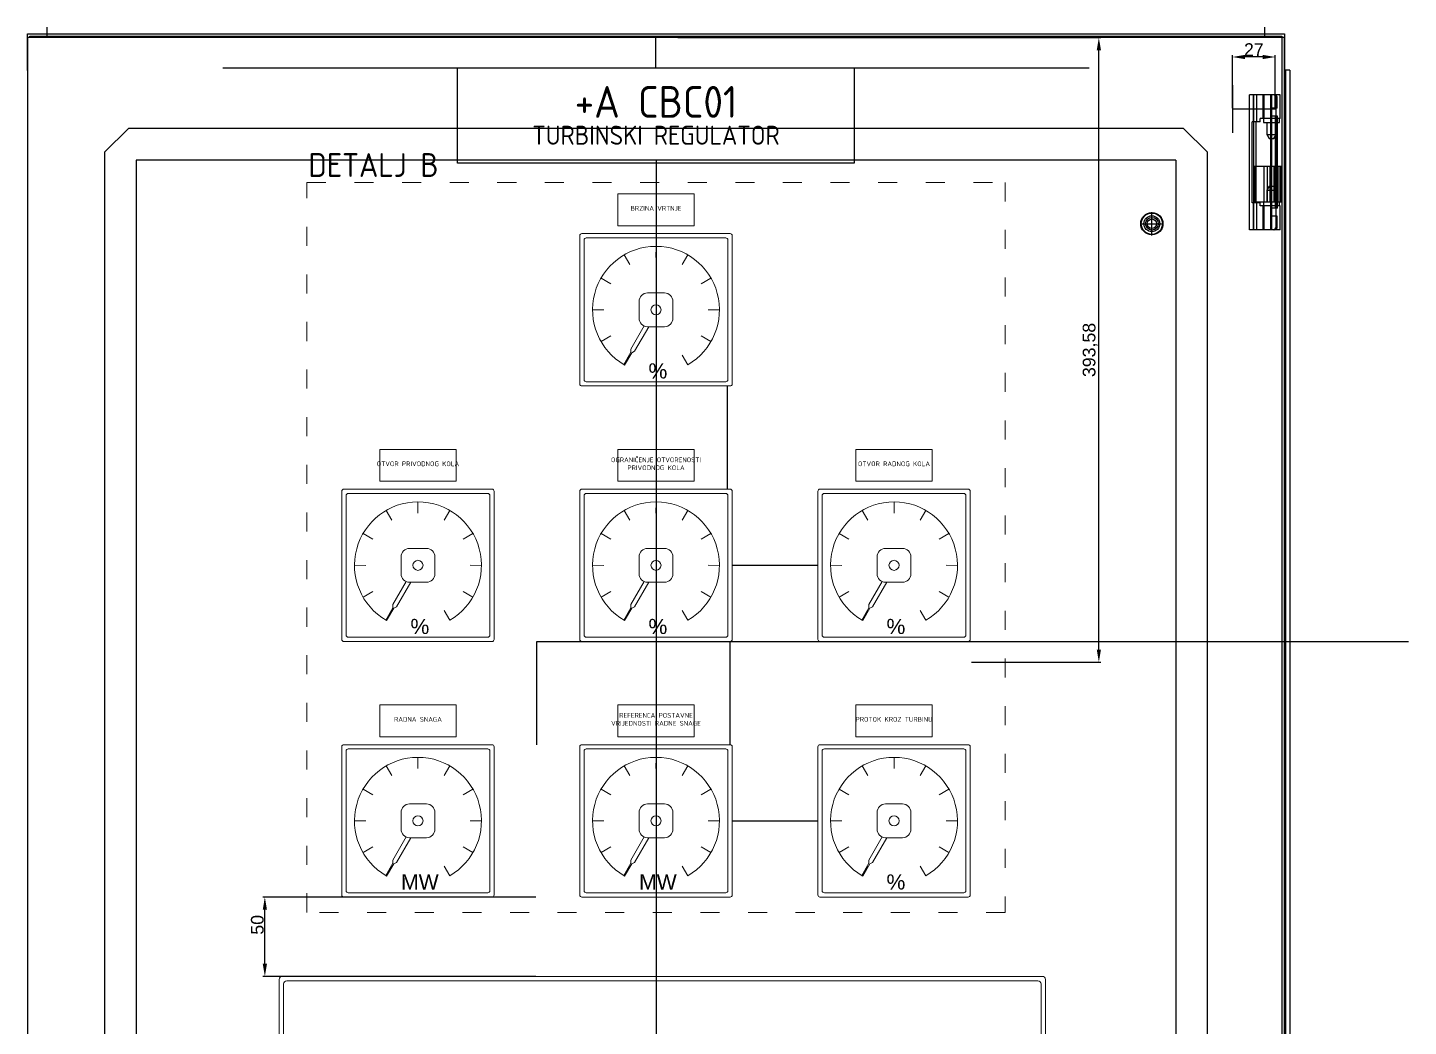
# Model space of a CAD drawing. Header units: millimetres. Extents: x 40929 to 57897, y 13592 to 43737.
# Drawn here: x 47269 to 48139, y 37619 to 38248 of the extents above; entities that cross this region are included whole.
import ezdxf
from ezdxf.enums import TextEntityAlignment as Align

# ---------------------------------------------------------------- set-up
doc = ezdxf.new("R2010")
doc.units = ezdxf.units.MM
doc.linetypes.add('ACAD_ISO03W100', pattern=[30, 12, -18])
doc.layers.add('! NO PLOT !', color=7, linetype='Continuous', true_color=0xff75dd, plot=False)
doc.layers.add('000-PI-Oprema', color=30, linetype='Continuous', lineweight=5)
for name, color, linetype in [('000-PI-ORMAR', 2, 'Continuous'), ('000-PI_TEXT', 7, 'Continuous'), ('AUT_7', 7, 'Continuous')]:
    doc.layers.add(name, color=color, linetype=linetype)
doc.styles.add('PI0', font='isocpeur.ttf', dxfattribs={"width": 0.9})
doc.styles.get("Standard").update_dxf_attribs({"font": 'arial.ttf'})
doc.dimstyles.new('ISO-25-lb', dxfattribs={"dimtxt": 8, "dimasz": 8, "dimexe": 1.25, "dimexo": 0.625, "dimtad": 1, "dimtxsty": 'Standard', "dimcen": 5, "dimadec": 0, "dimazin": 0, "dimtfac": 1, "dimtmove": 0, "dimatfit": 3, "dimfxl": 1, "dimarcsym": 0})

# ---------------------------------------------------------------- blocks, each defined once
blk = doc.blocks.new('8806000_2000x800x600')
at = {"layer": '! NO PLOT !'}
for p, q in [((-3049.32, 1783), (-3049.32, 1868)), ((-3029.87, 1868), (-3049.32, 1868)), ((-3046.83, 1851), (-3046.83, 1868)), ((-3046.63, 1783), (-3046.63, 1868)), ((-3044.73, 1851), (-3044.73, 1868)), ((-3040.97, 1868), (-3040.97, 1853)), ((-3040.06, 1853), (-3040.06, 1868)), ((-3035.95, 1783), (-3035.95, 1868)), ((-3035.42, 1853), (-3035.42, 1868)), ((-3035.2, 1783), (-3035.2, 1868)), ((-3032.45, 1866), (-3031.8, 1866)), ((-3032.45, 1785), (-3032.45, 1866)), ((-3031.8, 1859.5), (-3031.8, 1866)), ((-3029.87, 1853), (-3029.87, 1868)), ((-3031.8, 1859.5), (-3035.95, 1859.5)), ((-3031.72, 1854.5), (-3035.95, 1854.5)), ((-3032.87, 1796.5), (-3032.87, 1854.5)), ((-3032.44, 1791.5), (-3032.44, 1859.5)), ((-3032.15, 1796.5), (-3032.15, 1854.5)), ((-3031.72, 1796.5), (-3031.72, 1854.5)), ((-3755.82, 1846.75), (-3770.82, 1831.75)), ((-3090.82, 1846.75), (-3755.82, 1846.75)), ((-3075.82, 1831.75), (-3090.82, 1846.75)), ((-3047.56, 1800), (-3047.56, 1851)), ((-3042.64, 1851), (-3047.56, 1851)), ((-3045.1, 1800), (-3045.1, 1851)), ((-3029.87, 1853), (-3042.64, 1853)), ((-3042.64, 1851), (-3042.64, 1853)), ((-3040.52, 1853), (-3040.52, 1850.5)), ((-3040.52, 1850.5), (-3030.32, 1850.5)), ((-3038.37, 1850.5), (-3038.37, 1843.01)), ((-3032.47, 1843.01), (-3032.47, 1850.5)), ((-3030.32, 1850.5), (-3030.32, 1853)), ((-3038.37, 1843.01), (-3032.47, 1843.01)), ((-3038.37, 1843.01), (-3036.92, 1840.5)), ((-3036.92, 1840.5), (-3033.92, 1840.5)), ((-3033.92, 1840.5), (-3032.47, 1843.01)), ((-3770.82, 1831.75), (-3770.82, -8.25)), ((-3075.82, -8.25), (-3075.82, 1831.75)), ((-3750.82, 1826.75), (-3750.82, -3.25)), ((-3095.82, 1826.75), (-3750.82, 1826.75)), ((-3095.82, 1826.75), (-3095.82, -3.25)), ((-3046.12, 1823), (-3029.32, 1823)), ((-3046.12, 1823), (-3046.12, 1800.5)), ((-3040.17, 1823), (-3040.17, 1800.5)), ((-3038.17, 1823), (-3038.17, 1800.5)), ((-3036.49, 1823), (-3036.49, 1800.5)), ((-3036.14, 1823), (-3036.14, 1800.5)), ((-3033.99, 1823), (-3033.99, 1800.5)), ((-3033.64, 1823), (-3033.64, 1800.5)), ((-3033.28, 1823), (-3033.28, 1800.5)), ((-3032.15, 1823), (-3032.15, 1800.5)), ((-3031.4, 1823), (-3031.4, 1800.5)), ((-3031.28, 1800.5), (-3031.28, 1823)), ((-3030.27, 1823), (-3030.27, 1800.5)), ((-3029.52, 1823), (-3029.52, 1800.5)), ((-3036.92, 1810.5), (-3038.37, 1807.99)), ((-3036.92, 1810.5), (-3033.92, 1810.5)), ((-3032.47, 1807.99), (-3033.92, 1810.5)), ((-3038.37, 1807.99), (-3038.37, 1800.5)), ((-3038.37, 1807.99), (-3032.47, 1807.99)), ((-3032.47, 1800.5), (-3032.47, 1807.99)), ((-3110.82, 1779.4), (-3110.82, 1794.1)), ((-3110.82, 1779.4), (-3110.82, 1794.1)), ((-3042.64, 1800), (-3047.56, 1800)), ((-3046.83, 1783), (-3046.83, 1800)), ((-3046.12, 1800.5), (-3029.32, 1800.5)), ((-3044.73, 1783), (-3044.73, 1800)), ((-3042.64, 1798), (-3042.64, 1800)), ((-3029.87, 1798), (-3042.64, 1798)), ((-3040.97, 1798), (-3040.97, 1783)), ((-3040.52, 1800.5), (-3040.52, 1798)), ((-3040.06, 1783), (-3040.06, 1798)), ((-3031.72, 1796.5), (-3035.95, 1796.5)), ((-3035.42, 1783), (-3035.42, 1798)), ((-3030.32, 1798), (-3030.32, 1800.5)), ((-3029.87, 1783), (-3029.87, 1798)), ((-3118.17, 1786.75), (-3103.47, 1786.75)), ((-3118.17, 1786.75), (-3103.47, 1786.75)), ((-3031.8, 1791.5), (-3035.95, 1791.5)), ((-3032.45, 1785), (-3031.8, 1785)), ((-3031.8, 1785), (-3031.8, 1791.5)), ((-3029.87, 1783), (-3049.32, 1783))]:
    blk.add_line(p, q, dxfattribs=at)
for radius in [7, 7, 6.7, 6.7, 5, 4, 3]:
    blk.add_circle((-3110.82, 1786.75), radius, dxfattribs=at)
for centre, start_param, end_param in [((-3034.38, 1866), 4.712389, 6.283185), ((-3033.73, 1866), 4.712389, 6.283185), ((-3034.38, 1785), 3.141593, 4.712389), ((-3033.73, 1785), 3.141593, 4.712389)]:
    blk.add_ellipse(centre, major_axis=(0, 2), ratio=0.965926, start_param=start_param, end_param=end_param, dxfattribs=at)
at = {"layer": '000-PI-ORMAR'}
for p, q in [((-3819.33, 1906.5), (-3807.08, 1906.5)), ((-3819.33, 1883.36), (-3819.33, 1906.5)), ((-3807.08, 1904), (-3807.08, 1910.5)), ((-3807.08, 1906.5), (-3039.58, 1906.5)), ((-3039.58, 1904), (-3039.58, 1910.5)), ((-3039.58, 1906.5), (-3027.33, 1906.5)), ((-3027.33, 1906.5), (-3027.33, 1904)), ((-3819.32, 1904), (-3819.32, -80.5)), ((-3027.32, 1904), (-3819.32, 1904)), ((-3817.83, 1904), (-3817.83, 1905)), ((-3817.83, 1905), (-3807.08, 1905)), ((-3807.08, 1905), (-3039.58, 1905)), ((-3039.58, 1905), (-3028.83, 1905)), ((-3028.83, 1905), (-3028.83, 1904)), ((-3028.83, 1904), (-3028.83, -80.5)), ((-3027.33, 1904), (-3027.33, -80.5)), ((-3027.32, -80.5), (-3027.32, 1904)), ((-3026.55, 1883.5), (-3027.32, 1883.36)), ((-3023.83, 1883.5), (-3026.55, 1883.5)), ((-3026.55, 1883.5), (-3026.55, -67.5)), ((-3023.83, 1883.5), (-3023.83, -67.5))]:
    blk.add_line(p, q, dxfattribs=at)
blk = doc.blocks.new('*U235')
at = {"layer": '000-PI-Oprema'}
blk.add_line((1.77, -3.07), (-1.77, 3.07), dxfattribs=at)
blk = doc.blocks.new('*U236')
at = {"layer": '000-PI-Oprema', "color": 0, "linetype": 'ByBlock', "lineweight": -2, "transparency": 16777216}
for p, rotation in [((-27130.98, 62651.32), 180), ((-27112.75, 62656.21), 150), ((-27094.52, 62651.32), 120), ((-27144.32, 62637.98), 210), ((-27081.17, 62637.98), 90.00000000000001), ((-27149.21, 62619.75), 239.9999999999999), ((-27076.29, 62619.75), 60.00000000000001), ((-27144.32, 62601.52), 269.9999999999999), ((-27081.17, 62601.52), 30.00000000000003), ((-27130.98, 62588.18), 299.9999999999998)]:
    blk.add_blockref('*U235', p, dxfattribs=dict(at, rotation=rotation))
blk.add_blockref('*U235', (-27094.52, 62588.18), dxfattribs=at)
blk = doc.blocks.new('*U237')
at = {"layer": '000-PI-Oprema'}
blk.add_line((1.77, -3.07), (-1.77, 3.07), dxfattribs=at)
blk = doc.blocks.new('*U238')
at = {"layer": '000-PI-Oprema', "color": 0, "linetype": 'ByBlock', "lineweight": -2, "transparency": 16777216}
for p, rotation in [((-27130.98, 62651.32), 180), ((-27112.75, 62656.21), 150), ((-27094.52, 62651.32), 120), ((-27144.32, 62637.98), 210), ((-27081.17, 62637.98), 90.00000000000001), ((-27149.21, 62619.75), 239.9999999999999), ((-27076.29, 62619.75), 60.00000000000001), ((-27144.32, 62601.52), 269.9999999999999), ((-27081.17, 62601.52), 30.00000000000003), ((-27130.98, 62588.18), 299.9999999999998)]:
    blk.add_blockref('*U237', p, dxfattribs=dict(at, rotation=rotation))
blk.add_blockref('*U237', (-27094.52, 62588.18), dxfattribs=at)
blk = doc.blocks.new('*D240')
at = {"layer": '! NO PLOT !', "color": 0, "linetype": 'Continuous', "lineweight": -2, "ltscale": 0.25, "transparency": 16777216}
for p, q in [((47589.31, 37700.02), (47417.19, 37700.02)), ((47418.44, 37658.02), (47418.44, 37692.02)), ((47589.31, 37650.02), (47417.19, 37650.02))]:
    blk.add_line(p, q, dxfattribs=at)
at = {"layer": '! NO PLOT !', "color": 0, "ltscale": 0.25, "transparency": 16777216}
for points in [[(47417.11, 37692.02), (47419.78, 37692.02), (47418.44, 37700.02)], [(47417.11, 37658.02), (47419.78, 37658.02), (47418.44, 37650.02)]]:
    blk.add_solid(points, dxfattribs=at)
at = {"layer": 'Defpoints', "color": 0, "ltscale": 0.25, "transparency": 16777216}
for p in [(47418.44, 37700.02), (47589.93, 37700.02), (47589.93, 37650.02)]:
    blk.add_point(p, dxfattribs=at)
at = {"layer": '! NO PLOT !', "color": 0, "ltscale": 0.25, "transparency": 16777216, "insert": (47413.73, 37682.52), "char_height": 8, "attachment_point": 5, "rotation": 90}
blk.add_mtext('50', dxfattribs=at)
blk = doc.blocks.new('*D243')
at = {"layer": '! NO PLOT !', "color": 0, "linetype": 'Continuous', "lineweight": -2, "ltscale": 0.25, "transparency": 16777216}
for p, q in [((47678.64, 38241.52), (47945.28, 38241.52)), ((47944.03, 37855.94), (47944.03, 38233.52)), ((47863.69, 37847.94), (47945.28, 37847.94))]:
    blk.add_line(p, q, dxfattribs=at)
at = {"layer": '! NO PLOT !', "color": 0, "ltscale": 0.25, "transparency": 16777216}
for points in [[(47942.7, 38233.52), (47945.37, 38233.52), (47944.03, 38241.52)], [(47942.7, 37855.94), (47945.37, 37855.94), (47944.03, 37847.94)]]:
    blk.add_solid(points, dxfattribs=at)
at = {"layer": 'Defpoints', "color": 0, "ltscale": 0.25, "transparency": 16777216}
for p in [(47678.01, 38241.52), (47944.03, 38241.52), (47863.06, 37847.94)]:
    blk.add_point(p, dxfattribs=at)
at = {"layer": '! NO PLOT !', "color": 0, "ltscale": 0.25, "transparency": 16777216, "insert": (47938.6, 38044.73), "char_height": 8, "attachment_point": 5, "rotation": 90}
blk.add_mtext('393,58', dxfattribs=at)
blk = doc.blocks.new('*D246')
at = {"layer": '! NO PLOT !', "color": 0, "lineweight": -2, "transparency": 16777216}
for p, q in [((48028.19, 38197.15), (48028.19, 38230.58)), ((48047.19, 38229.33), (48036.19, 38229.33)), ((48055.19, 38197.15), (48055.19, 38230.58))]:
    blk.add_line(p, q, dxfattribs=at)
at = {"layer": '! NO PLOT !', "color": 0, "transparency": 16777216}
for points in [[(48036.19, 38230.67), (48036.19, 38228), (48028.19, 38229.33)], [(48047.19, 38230.67), (48047.19, 38228), (48055.19, 38229.33)]]:
    blk.add_solid(points, dxfattribs=at)
at = {"layer": 'Defpoints', "color": 0, "transparency": 16777216}
for p in [(48028.19, 38229.33), (48028.19, 38196.52), (48055.19, 38196.52)]:
    blk.add_point(p, dxfattribs=at)
at = {"layer": '! NO PLOT !', "color": 0, "transparency": 16777216, "insert": (48041.69, 38233.98), "char_height": 8, "attachment_point": 5}
blk.add_mtext('27', dxfattribs=at)
blk = doc.blocks.new('19in panel')
at = {"layer": '000-PI-Oprema'}
for p, q in [((-239.5, 0), (239.5, 0)), ((-241.5, -335), (-241.5, -2)), ((-238.7, -4.8), (-238.7, -332.2)), ((236.7, -2.8), (-236.7, -2.8)), ((238.7, -332.2), (238.7, -4.8)), ((241.5, -2), (241.5, -335)), ((-204.9, -45.6), (-204.9, -276)), ((204.9, -45.6), (-204.9, -45.6)), ((204.9, -276), (204.9, -45.6)), ((-204.9, -276), (204.9, -276)), ((241.5, -337), (-239.5, -337)), ((-236.7, -334.2), (236.7, -334.2))]:
    blk.add_line(p, q, dxfattribs=at)
for centre, start, end in [((-239.5, -2), 90, 180), ((239.5, -2), 0, 90), ((-236.7, -4.8), 90, 180), ((236.7, -4.8), 0, 90), ((-239.5, -335), 180, 270), ((-236.7, -332.2), 180, 270), ((236.7, -332.2), 270, 0), ((239.5, -335), 270, 0)]:
    blk.add_arc(centre, 2, start, end, dxfattribs=at)
blk = doc.blocks.new('*U233')
at = {"layer": '000-PI-Oprema'}
blk.add_line((1.77, -3.07), (-1.77, 3.07), dxfattribs=at)
blk = doc.blocks.new('*U234')
at = {"layer": '000-PI-Oprema', "color": 0, "linetype": 'ByBlock', "lineweight": -2, "transparency": 16777216}
for p, rotation in [((-27130.98, 62651.32), 180), ((-27112.75, 62656.21), 150), ((-27094.52, 62651.32), 120), ((-27144.32, 62637.98), 210), ((-27081.17, 62637.98), 90.00000000000001), ((-27149.21, 62619.75), 239.9999999999999), ((-27076.29, 62619.75), 60.00000000000001), ((-27144.32, 62601.52), 269.9999999999999), ((-27081.17, 62601.52), 30.00000000000003), ((-27130.98, 62588.18), 299.9999999999998)]:
    blk.add_blockref('*U233', p, dxfattribs=dict(at, rotation=rotation))
blk.add_blockref('*U233', (-27094.52, 62588.18), dxfattribs=at)
blk = doc.blocks.new('*U225')
at = {"layer": '000-PI-Oprema'}
blk.add_line((1.77, -3.07), (-1.77, 3.07), dxfattribs=at)
blk = doc.blocks.new('*U226')
at = {"layer": '000-PI-Oprema', "color": 0, "linetype": 'ByBlock', "lineweight": -2, "transparency": 16777216}
for p, rotation in [((-27130.98, 62651.32), 180), ((-27112.75, 62656.21), 150), ((-27094.52, 62651.32), 120), ((-27144.32, 62637.98), 210), ((-27081.17, 62637.98), 90.00000000000001), ((-27149.21, 62619.75), 239.9999999999999), ((-27076.29, 62619.75), 60.00000000000001), ((-27144.32, 62601.52), 269.9999999999999), ((-27081.17, 62601.52), 30.00000000000003), ((-27130.98, 62588.18), 299.9999999999998)]:
    blk.add_blockref('*U225', p, dxfattribs=dict(at, rotation=rotation))
blk.add_blockref('*U225', (-27094.52, 62588.18), dxfattribs=at)
blk = doc.blocks.new('*U227')
at = {"layer": '000-PI-Oprema'}
blk.add_line((1.77, -3.07), (-1.77, 3.07), dxfattribs=at)
blk = doc.blocks.new('*U228')
at = {"layer": '000-PI-Oprema', "color": 0, "linetype": 'ByBlock', "lineweight": -2, "transparency": 16777216}
for p, rotation in [((-27130.98, 62651.32), 180), ((-27112.75, 62656.21), 150), ((-27094.52, 62651.32), 120), ((-27144.32, 62637.98), 210), ((-27081.17, 62637.98), 90.00000000000001), ((-27149.21, 62619.75), 239.9999999999999), ((-27076.29, 62619.75), 60.00000000000001), ((-27144.32, 62601.52), 269.9999999999999), ((-27081.17, 62601.52), 30.00000000000003), ((-27130.98, 62588.18), 299.9999999999998)]:
    blk.add_blockref('*U227', p, dxfattribs=dict(at, rotation=rotation))
blk.add_blockref('*U227', (-27094.52, 62588.18), dxfattribs=at)
blk = doc.blocks.new('*U229')
at = {"layer": '000-PI-Oprema'}
blk.add_line((1.77, -3.07), (-1.77, 3.07), dxfattribs=at)
blk = doc.blocks.new('*U230')
at = {"layer": '000-PI-Oprema', "color": 0, "linetype": 'ByBlock', "lineweight": -2, "transparency": 16777216}
for p, rotation in [((-27130.98, 62651.32), 180), ((-27112.75, 62656.21), 150), ((-27094.52, 62651.32), 120), ((-27144.32, 62637.98), 210), ((-27081.17, 62637.98), 90.00000000000001), ((-27149.21, 62619.75), 239.9999999999999), ((-27076.29, 62619.75), 60.00000000000001), ((-27144.32, 62601.52), 269.9999999999999), ((-27081.17, 62601.52), 30.00000000000003), ((-27130.98, 62588.18), 299.9999999999998)]:
    blk.add_blockref('*U229', p, dxfattribs=dict(at, rotation=rotation))
blk.add_blockref('*U229', (-27094.52, 62588.18), dxfattribs=at)
blk = doc.blocks.new('*U231')
at = {"layer": '000-PI-Oprema'}
blk.add_line((1.77, -3.07), (-1.77, 3.07), dxfattribs=at)
blk = doc.blocks.new('*U232')
at = {"layer": '000-PI-Oprema', "color": 0, "linetype": 'ByBlock', "lineweight": -2, "transparency": 16777216}
for p, rotation in [((-27130.98, 62651.32), 180), ((-27112.75, 62656.21), 150), ((-27094.52, 62651.32), 120), ((-27144.32, 62637.98), 210), ((-27081.17, 62637.98), 90.00000000000001), ((-27149.21, 62619.75), 239.9999999999999), ((-27076.29, 62619.75), 60.00000000000001), ((-27144.32, 62601.52), 269.9999999999999), ((-27081.17, 62601.52), 30.00000000000003), ((-27130.98, 62588.18), 299.9999999999998)]:
    blk.add_blockref('*U231', p, dxfattribs=dict(at, rotation=rotation))
blk.add_blockref('*U231', (-27094.52, 62588.18), dxfattribs=at)

msp = doc.modelspace()

# ---------------------------------------------------------------- linework, layer by layer
at = {"layer": '! NO PLOT !', "ltscale": 0.25}
for p, q in [((47664.931, 38222.525), (47664.931, 38242.525)), ((47391.931, 38222.525), (47937.931, 38222.525)), ((47664.944, 38164.275), (47664.944, 35808.395)), ((47709.914, 37957.025), (47709.914, 38022.025)), ((47712.944, 37909.025), (47766.944, 37909.025)), ((47589.933, 37796.025), (47589.933, 37861.025)), ((47589.933, 37861.025), (48139.097, 37861.025)), ((47711.61, 37796.025), (47711.61, 37861.025)), ((47712.944, 37748.025), (47766.944, 37748.025))]:
    msp.add_line(p, q, dxfattribs=at)
at = {"layer": '! NO PLOT !'}
for p, q in [((48028.188, 38211.525), (48028.188, 38181.525)), ((48055.188, 38196.525), (48028.188, 38196.525))]:
    msp.add_line(p, q, dxfattribs=at)
at = {"linetype": 'ACAD_ISO03W100', "lineweight": 9}
msp.add_lwpolyline([(47444.944, 38150.353), (47884.944, 38150.353), (47884.944, 37690.353), (47444.944, 37690.353)], close=True, dxfattribs=at)
at = {"layer": '000-PI-Oprema'}
for p, q in [((47659.631, 38080.65), (47670.256, 38080.65)), ((47654.318, 38064.712), (47654.318, 38075.337)), ((47675.568, 38064.712), (47675.568, 38075.337)), ((47657.445, 38059.87), (47649.029, 38045.294)), ((47660.445, 38059.4), (47651.483, 38043.877)), ((47659.631, 38059.4), (47670.256, 38059.4)), ((47649.029, 38045.294), (47649.166, 38043.265)), ((47651.483, 38043.877), (47649.657, 38042.982)), ((47649.166, 38043.265), (47644.698, 38035.526)), ((47645.189, 38035.242), (47644.698, 38035.526)), ((47649.657, 38042.982), (47645.189, 38035.242)), ((47504.318, 37903.712), (47504.318, 37914.337)), ((47509.631, 37919.65), (47520.256, 37919.65)), ((47525.568, 37903.712), (47525.568, 37914.337)), ((47654.318, 37903.712), (47654.318, 37914.337)), ((47659.631, 37919.65), (47670.256, 37919.65)), ((47675.568, 37903.712), (47675.568, 37914.337)), ((47804.318, 37903.712), (47804.318, 37914.337)), ((47809.631, 37919.65), (47820.256, 37919.65)), ((47825.568, 37903.712), (47825.568, 37914.337)), ((47507.445, 37898.87), (47499.029, 37884.294)), ((47510.445, 37898.4), (47501.483, 37882.877)), ((47509.631, 37898.4), (47520.256, 37898.4)), ((47657.445, 37898.87), (47649.029, 37884.294)), ((47660.445, 37898.4), (47651.483, 37882.877)), ((47659.631, 37898.4), (47670.256, 37898.4)), ((47807.445, 37898.87), (47799.029, 37884.294)), ((47810.445, 37898.4), (47801.483, 37882.877)), ((47809.631, 37898.4), (47820.256, 37898.4)), ((47499.166, 37882.265), (47494.698, 37874.526)), ((47499.657, 37881.982), (47495.189, 37874.242)), ((47499.029, 37884.294), (47499.166, 37882.265)), ((47501.483, 37882.877), (47499.657, 37881.982)), ((47649.166, 37882.265), (47644.698, 37874.526)), ((47649.657, 37881.982), (47645.189, 37874.242)), ((47649.029, 37884.294), (47649.166, 37882.265)), ((47651.483, 37882.877), (47649.657, 37881.982)), ((47799.166, 37882.265), (47794.698, 37874.526)), ((47799.657, 37881.982), (47795.189, 37874.242)), ((47799.029, 37884.294), (47799.166, 37882.265)), ((47801.483, 37882.877), (47799.657, 37881.982)), ((47495.189, 37874.242), (47494.698, 37874.526)), ((47645.189, 37874.242), (47644.698, 37874.526)), ((47795.189, 37874.242), (47794.698, 37874.526)), ((47509.631, 37758.65), (47520.256, 37758.65)), ((47659.631, 37758.65), (47670.256, 37758.65)), ((47809.631, 37758.65), (47820.256, 37758.65)), ((47504.318, 37742.712), (47504.318, 37753.337)), ((47525.568, 37742.712), (47525.568, 37753.337)), ((47654.318, 37742.712), (47654.318, 37753.337)), ((47675.568, 37742.712), (47675.568, 37753.337)), ((47804.318, 37742.712), (47804.318, 37753.337)), ((47825.568, 37742.712), (47825.568, 37753.337)), ((47507.445, 37737.87), (47499.029, 37723.294)), ((47510.445, 37737.4), (47501.483, 37721.877)), ((47509.631, 37737.4), (47520.256, 37737.4)), ((47657.445, 37737.87), (47649.029, 37723.294)), ((47660.445, 37737.4), (47651.483, 37721.877)), ((47659.631, 37737.4), (47670.256, 37737.4)), ((47807.445, 37737.87), (47799.029, 37723.294)), ((47810.445, 37737.4), (47801.483, 37721.877)), ((47809.631, 37737.4), (47820.256, 37737.4)), ((47499.029, 37723.294), (47499.166, 37721.265)), ((47501.483, 37721.877), (47499.657, 37720.982)), ((47649.029, 37723.294), (47649.166, 37721.265)), ((47651.483, 37721.877), (47649.657, 37720.982)), ((47799.029, 37723.294), (47799.166, 37721.265)), ((47801.483, 37721.877), (47799.657, 37720.982)), ((47499.166, 37721.265), (47494.698, 37713.526)), ((47495.189, 37713.242), (47494.698, 37713.526)), ((47499.657, 37720.982), (47495.189, 37713.242)), ((47649.166, 37721.265), (47644.698, 37713.526)), ((47645.189, 37713.242), (47644.698, 37713.526)), ((47649.657, 37720.982), (47645.189, 37713.242)), ((47799.166, 37721.265), (47794.698, 37713.526)), ((47795.189, 37713.242), (47794.698, 37713.526)), ((47799.657, 37720.982), (47795.189, 37713.242))]:
    msp.add_line(p, q, dxfattribs=at)
for points in [[(47640.944, 38143.025), (47688.944, 38143.025), (47688.944, 38123.025), (47640.944, 38123.025)], [(47490.944, 37982.025), (47538.944, 37982.025), (47538.944, 37962.025), (47490.944, 37962.025)], [(47640.944, 37982.025), (47688.944, 37982.025), (47688.944, 37962.025), (47640.944, 37962.025)], [(47790.944, 37982.025), (47838.944, 37982.025), (47838.944, 37962.025), (47790.944, 37962.025)], [(47490.944, 37821.025), (47538.944, 37821.025), (47538.944, 37801.025), (47490.944, 37801.025)], [(47640.944, 37821.025), (47688.944, 37821.025), (47688.944, 37801.025), (47640.944, 37801.025)], [(47790.944, 37821.025), (47838.944, 37821.025), (47838.944, 37801.025), (47790.944, 37801.025)]]:
    msp.add_lwpolyline(points, close=True, dxfattribs=at)
for points in [[(47618.277, 38022.025), (47711.61, 38022.025, 0.4142136), (47712.944, 38023.358), (47712.944, 38116.691, 0.4142136), (47711.61, 38118.025), (47618.277, 38118.025, 0.4142136), (47616.944, 38116.691), (47616.944, 38023.358, 0.4142136)], [(47621.027, 38024.691), (47708.86, 38024.691, 0.4142136), (47710.277, 38026.108), (47710.277, 38113.942, 0.4142136), (47708.86, 38115.358), (47621.027, 38115.358, 0.4142136), (47619.61, 38113.942), (47619.61, 38026.108, 0.4142136)], [(47468.277, 37861.025), (47561.61, 37861.025, 0.4142136), (47562.944, 37862.358), (47562.944, 37955.691, 0.4142136), (47561.61, 37957.025), (47468.277, 37957.025, 0.4142136), (47466.944, 37955.691), (47466.944, 37862.358, 0.4142136)], [(47618.277, 37861.025), (47711.61, 37861.025, 0.4142136), (47712.944, 37862.358), (47712.944, 37955.691, 0.4142136), (47711.61, 37957.025), (47618.277, 37957.025, 0.4142136), (47616.944, 37955.691), (47616.944, 37862.358, 0.4142136)], [(47768.277, 37861.025), (47861.61, 37861.025, 0.4142136), (47862.944, 37862.358), (47862.944, 37955.691, 0.4142136), (47861.61, 37957.025), (47768.277, 37957.025, 0.4142136), (47766.944, 37955.691), (47766.944, 37862.358, 0.4142136)], [(47471.026, 37863.691), (47558.86, 37863.691, 0.4142136), (47560.277, 37865.108), (47560.277, 37952.942, 0.4142136), (47558.86, 37954.358), (47471.026, 37954.358, 0.4142136), (47469.61, 37952.942), (47469.61, 37865.108, 0.4142136)], [(47621.027, 37863.691), (47708.86, 37863.691, 0.4142136), (47710.277, 37865.108), (47710.277, 37952.942, 0.4142136), (47708.86, 37954.358), (47621.027, 37954.358, 0.4142136), (47619.61, 37952.942), (47619.61, 37865.108, 0.4142136)], [(47771.027, 37863.691), (47858.86, 37863.691, 0.4142136), (47860.277, 37865.108), (47860.277, 37952.942, 0.4142136), (47858.86, 37954.358), (47771.027, 37954.358, 0.4142136), (47769.61, 37952.942), (47769.61, 37865.108, 0.4142136)], [(47468.277, 37700.025), (47561.61, 37700.025, 0.4142136), (47562.944, 37701.358), (47562.944, 37794.691, 0.4142136), (47561.61, 37796.025), (47468.277, 37796.025, 0.4142136), (47466.944, 37794.691), (47466.944, 37701.358, 0.4142136)], [(47471.026, 37702.691), (47558.86, 37702.691, 0.4142136), (47560.277, 37704.108), (47560.277, 37791.942, 0.4142136), (47558.86, 37793.358), (47471.026, 37793.358, 0.4142136), (47469.61, 37791.942), (47469.61, 37704.108, 0.4142136)], [(47618.277, 37700.025), (47711.61, 37700.025, 0.4142136), (47712.944, 37701.358), (47712.944, 37794.691, 0.4142136), (47711.61, 37796.025), (47618.277, 37796.025, 0.4142136), (47616.944, 37794.691), (47616.944, 37701.358, 0.4142136)], [(47621.027, 37702.691), (47708.86, 37702.691, 0.4142136), (47710.277, 37704.108), (47710.277, 37791.942, 0.4142136), (47708.86, 37793.358), (47621.027, 37793.358, 0.4142136), (47619.61, 37791.942), (47619.61, 37704.108, 0.4142136)], [(47768.277, 37700.025), (47861.61, 37700.025, 0.4142136), (47862.944, 37701.358), (47862.944, 37794.691, 0.4142136), (47861.61, 37796.025), (47768.277, 37796.025, 0.4142136), (47766.944, 37794.691), (47766.944, 37701.358, 0.4142136)], [(47771.027, 37702.691), (47858.86, 37702.691, 0.4142136), (47860.277, 37704.108), (47860.277, 37791.942, 0.4142136), (47858.86, 37793.358), (47771.027, 37793.358, 0.4142136), (47769.61, 37791.942), (47769.61, 37704.108, 0.4142136)]]:
    msp.add_lwpolyline(points, format="xyb", close=True, dxfattribs=at)
for centre in [(47664.943, 38070.025), (47514.943, 37909.025), (47664.943, 37909.025), (47814.943, 37909.025), (47514.943, 37748.025), (47664.943, 37748.025), (47814.943, 37748.025)]:
    msp.add_circle(centre, 3.188, dxfattribs=at)
at = {"layer": '000-PI-Oprema', "ltscale": 0.01}
for centre in [(47664.943, 38070.025), (47514.943, 37909.025), (47664.943, 37909.025), (47814.943, 37909.025), (47514.943, 37748.025), (47664.943, 37748.025), (47814.943, 37748.025)]:
    msp.add_arc(centre, 40, 300, 240, dxfattribs=at)
at = {"layer": '000-PI-Oprema'}
for centre, start, end in [((47659.631, 38075.337), 90, 180), ((47670.256, 38075.337), 0, 90), ((47659.631, 38064.712), 180, 270), ((47670.256, 38064.712), 270, 0), ((47509.631, 37914.337), 90, 180), ((47520.256, 37914.337), 0, 90), ((47659.631, 37914.337), 90, 180), ((47670.256, 37914.337), 0, 90), ((47809.631, 37914.337), 90, 180), ((47820.256, 37914.337), 0, 90), ((47509.631, 37903.712), 180, 270), ((47520.256, 37903.712), 270, 0), ((47659.631, 37903.712), 180, 270), ((47670.256, 37903.712), 270, 0), ((47809.631, 37903.712), 180, 270), ((47820.256, 37903.712), 270, 0), ((47509.631, 37753.337), 90, 180), ((47520.256, 37753.337), 0, 90), ((47659.631, 37753.337), 90, 180), ((47670.256, 37753.337), 0, 90), ((47809.631, 37753.337), 90, 180), ((47820.256, 37753.337), 0, 90), ((47509.631, 37742.712), 180, 270), ((47520.256, 37742.712), 270, 0), ((47659.631, 37742.712), 180, 270), ((47670.256, 37742.712), 270, 0), ((47809.631, 37742.712), 180, 270), ((47820.256, 37742.712), 270, 0)]:
    msp.add_arc(centre, 5.313, start, end, dxfattribs=at)
at = {"layer": 'AUT_7'}
msp.add_lwpolyline([(47539.931, 38222.525), (47789.931, 38222.525), (47789.931, 38162.525), (47539.931, 38162.525)], close=True, dxfattribs=at)

# ---------------------------------------------------------------- block references
msp.add_blockref('8806000_2000x800x600', (51088.26, 36337.525))
at = {"layer": '000-PI-Oprema'}
for name, p in [('*U232', (74777.69, -24549.726)), ('*U226', (74627.69, -24710.726)), ('*U228', (74777.69, -24710.726)), ('*U230', (74927.69, -24710.726)), ('*U236', (74627.69, -24871.726)), ('*U238', (74777.69, -24871.726)), ('*U234', (74927.69, -24871.726)), ('19in panel', (47668.924, 37650.025))]:
    msp.add_blockref(name, p, dxfattribs=at)

# ---------------------------------------------------------------- texts
for s, p in [('%%%', (47666.128, 38031.515)), ('%%%', (47516.128, 37870.515)), ('%%%', (47666.128, 37870.515)), ('%%%', (47816.128, 37870.515)), ('MW', (47516.128, 37709.515)), ('MW', (47666.128, 37709.515)), ('%%%', (47816.128, 37709.515))]:
    msp.add_text(s, height=9.5625, dxfattribs=at).set_placement(p, align=Align.MIDDLE_CENTER)
at = {"layer": '000-PI_TEXT', "linetype": 'Continuous', "attachment_point": 5, "style": 'PI0'}
for s, insert, char_height, width in [('{\\fISOCPEUR|b0|i0|c238|p34;DETALJ B}', (47486.886, 38161.251), 15, 122.70411), ('{\\fISOCPEUR|b0|i0|c238|p34;BRZINA VRTNJE}', (47664.944, 38133.991), 3, 58.2158), ('{\\fISOCPEUR|b0|i0|c238|p34;OTVOR PRIVODNOG KOLA}', (47514.944, 37972.991), 3, 58.2158), ('{\\fISOCPEUR|b0|i0|c238|p34;OGRANIČENJE OTVORENOSTI PRIVODNOG KOLA}', (47664.944, 37972.991), 3, 58.2158), ('{\\fISOCPEUR|b0|i0|c238|p34;OTVOR RADNOG KOLA}', (47814.944, 37972.991), 3, 58.2158), ('{\\fISOCPEUR|b0|i0|c238|p34;RADNA SNAGA}', (47514.944, 37811.991), 3, 58.2158), ('{\\fISOCPEUR|b0|i0|c238|p34;REFERENCA POSTAVNE VRIJEDNOSTI RADNE SNAGE}', (47664.944, 37811.991), 3, 58.2158), ('{\\fISOCPEUR|b0|i0|c238|p34;PROTOK KROZ TURBINU }', (47814.944, 37811.991), 3, 58.2158)]:
    msp.add_mtext(s, dxfattribs=dict(at, insert=insert, char_height=char_height, width=width))
at = {"layer": 'AUT_7', "linetype": 'Continuous', "insert": (47664.931, 38192.525), "char_height": 20, "width": 238.08137, "attachment_point": 5, "line_spacing_factor": 0.75, "style": 'PI0'}
msp.add_mtext('+{\\fISOCPEUR|b0|i0|c238|p34;A CBC01\\P\\H0.6x;\\C7;TURBINSKI REGULATOR}', dxfattribs=at)

# ---------------------------------------------------------------- dimensions: what is measured, and where the dimension line sits
at = {"layer": '! NO PLOT !', "ltscale": 0.25}
dim = msp.add_linear_dim(base=(47944.033, 38241.525), p1=(47863.065, 37847.944), p2=(47678.012, 38241.525), angle=90, dimstyle='ISO-25-lb', dxfattribs=at)
dim.commit()
dim.dimension.update_dxf_attribs({"geometry": '*D243', "text_midpoint": (47938.6, 38044.734)})
at = {"layer": '! NO PLOT !'}
dim = msp.add_linear_dim(base=(48028.188, 38229.334), p1=(48055.188, 38196.525), p2=(48028.188, 38196.525), angle=180, dimstyle='ISO-25-lb', dxfattribs=at)
dim.commit()
dim.dimension.update_dxf_attribs({"geometry": '*D246', "text_midpoint": (48041.688, 38233.976)})
at = {"layer": '! NO PLOT !', "ltscale": 0.25}
dim = msp.add_linear_dim(base=(47418.443, 37700.025), p1=(47589.933, 37650.025), p2=(47589.933, 37700.025), angle=90, dimstyle='ISO-25-lb', dxfattribs=at)
dim.commit()
dim.dimension.update_dxf_attribs({"geometry": '*D240', "text_midpoint": (47418.443, 37682.525), "dimtype": 160})

doc.saveas('drawing.dxf')
